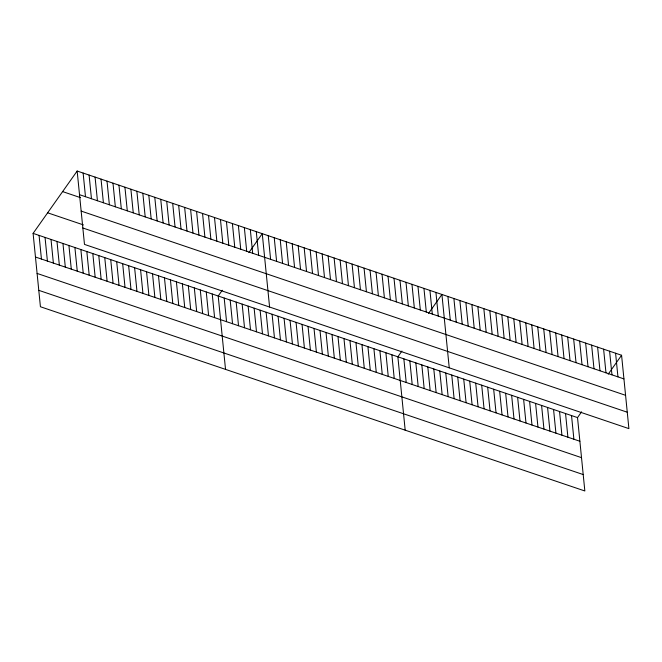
<?xml version="1.0" encoding="UTF-8"?>
<svg xmlns="http://www.w3.org/2000/svg" width="662" height="662" viewBox="0 0 662 662"><rect width="100%" height="100%" fill="white"/><g stroke="black" fill="none" stroke-linecap="round" stroke-linejoin="round"><path stroke-width="0.99" d="M581.592 411.838L577.521 417.598L584.844 490.972L40.423 306.746L33.1 233.372L77.156 171.028L621.577 355.254L628.9 428.628L84.479 244.402L77.156 171.028M222.275 290.246L218.203 296.013L225.527 369.379M248.887 252.594L262.26 233.661L269.583 307.036M401.933 351.042L397.862 356.801L405.185 430.176M428.546 313.391L441.918 294.458L449.241 367.832M608.204 374.179L621.577 355.254M79.514 194.678L623.935 378.896M62.617 191.599L80.532 197.665M81.153 211.087L625.573 395.305M47.639 212.8L83.462 224.923M82.841 227.993L627.262 412.219M33.1 233.372L577.521 417.598M35.458 257.022L579.879 441.248M37.097 273.431L581.517 457.657M38.785 290.337L583.205 474.563M615.586 353.227L617.944 376.877M609.603 351.199L611.961 374.849M603.612 349.172L605.97 372.822M597.62 347.145L599.979 370.794M591.629 345.117L593.996 368.767M585.647 343.098L588.005 366.74M579.655 341.071L582.014 364.712M573.664 339.043L576.031 362.685M567.682 337.016L570.04 360.658M571.529 415.57L573.888 439.22M561.69 334.989L564.049 358.638M565.547 413.543L567.905 437.193M555.699 332.961L558.058 356.611M559.556 411.516L561.914 435.166M549.717 330.934L552.075 354.584M553.564 409.488L555.923 433.138M543.725 328.906L546.084 352.556M547.573 407.469L549.94 431.111M537.734 326.879L540.093 350.529M541.59 405.442L543.949 429.084M531.743 324.86L534.11 348.502M535.599 403.415L537.958 427.056M525.76 322.833L528.119 346.474M529.608 401.387L531.975 425.029M519.769 320.805L522.128 344.447M523.625 399.36L525.984 423.01M513.778 318.778L516.145 342.42M517.634 397.332L519.993 420.982M507.795 316.75L510.154 340.4M511.643 395.305L514.002 418.955M501.804 314.723L504.163 338.373M505.66 393.278L508.019 416.928M495.813 312.696L498.172 336.346M499.669 391.25L502.028 414.9M489.83 310.668L492.189 334.318M493.678 389.231L496.037 412.873M483.839 308.641L486.198 332.291M487.687 387.204L490.054 410.845M477.848 306.622L480.207 330.264M481.704 385.176L484.063 408.818M471.857 304.594L474.224 328.236M475.713 383.149L478.072 406.791M465.874 302.567L468.233 326.209M469.722 381.122L472.089 404.772M459.883 300.54L462.242 324.181M463.739 379.094L466.098 402.744M453.892 298.512L456.259 322.162M457.748 377.067L460.107 400.717M447.909 296.485L450.268 320.135M451.757 375.04L454.115 398.69M445.774 373.012L448.133 396.662M435.927 292.43L438.285 316.08M439.783 370.993L442.142 394.635M429.944 290.403L432.303 314.053M433.792 368.966L436.15 392.607M423.953 288.384L426.311 312.025M427.801 366.938L430.168 390.58M417.962 286.356L420.32 309.998M421.818 364.911L424.177 388.553M411.971 284.329L414.338 307.971M415.827 362.884L418.185 386.534M405.988 282.302L408.346 305.943M409.836 360.856L412.203 384.506M399.997 280.274L402.355 303.916M403.853 358.829L406.211 382.479M394.006 278.247L396.373 301.897M388.023 276.22L390.381 299.869M391.871 354.774L394.229 378.424M382.032 274.192L384.39 297.842M385.888 352.755L388.246 376.397M376.041 272.165L378.399 295.815M379.897 350.728L382.255 374.369M370.058 270.146L372.416 293.787M373.906 348.7L376.264 372.342M364.067 268.118L366.425 291.76M367.915 346.673L370.281 370.315M358.076 266.091L360.434 289.733M361.932 344.645L364.29 368.295M352.085 264.064L354.451 287.705M355.941 342.618L358.299 366.268M346.102 262.036L348.46 285.678M349.95 340.591L352.316 364.241M340.111 260.009L342.469 283.659M343.967 338.563L346.325 362.213M334.12 257.981L336.486 281.631M337.976 336.536L340.334 360.186M328.137 255.954L330.495 279.604M331.985 334.517L334.343 358.159M322.146 253.927L324.504 277.577M326.002 332.49L328.36 356.131M316.155 251.908L318.513 275.549M320.011 330.462L322.369 354.104M310.172 249.88L312.53 273.522M314.02 328.435L316.378 352.076M304.181 247.853L306.539 271.494M308.029 326.407L310.395 350.057M298.19 245.825L300.548 269.467M302.046 324.38L304.404 348.03M292.199 243.798L294.565 267.44M296.055 322.353L298.413 346.003M286.216 241.771L288.574 265.421M290.064 320.325L292.43 343.975M280.225 239.743L282.583 263.393M284.081 318.298L286.439 341.948M274.233 237.716L276.6 261.366M278.09 316.279L280.448 339.92M268.251 235.689L270.609 259.339M272.099 314.251L274.457 337.893M266.116 312.224L268.474 335.866M256.285 231.642L258.652 255.292M260.125 310.197L262.483 333.838M250.319 229.623L252.677 253.273M254.134 308.169L256.492 331.811M244.344 227.604L246.703 251.254M248.142 306.142L250.509 329.792M238.378 225.585L240.736 249.226M242.16 304.115L244.518 327.764M232.403 223.566L234.762 247.207M236.168 302.087L238.527 325.737M226.437 221.538L228.795 245.188M230.177 300.06L232.544 323.71M220.463 219.519L222.821 243.169M224.195 298.041L226.553 321.682M214.488 217.5L216.855 241.15M208.522 215.481L210.88 239.123M212.229 293.986L214.596 317.636M202.547 213.462L204.906 237.104M206.263 291.967L208.621 315.617M196.581 211.443L198.939 235.084M200.288 289.948L202.646 313.598M190.606 209.415L192.965 233.065M194.322 287.929L196.68 311.57M184.632 207.396L186.998 231.046M188.347 285.91L190.706 309.551M178.666 205.377L181.024 229.027M182.373 283.89L184.739 307.532M172.691 203.358L175.058 227M176.406 281.863L178.765 305.513M166.725 201.339L169.083 224.981M170.432 279.844L172.799 303.494M160.75 199.32L163.109 222.962M164.466 277.825L166.824 301.475M154.784 197.293L157.142 220.942M158.491 275.806L160.849 299.447M148.809 195.273L151.168 218.923M152.525 273.787L154.883 297.428M142.835 193.254L145.201 216.904M146.55 271.768L148.909 295.409M136.869 191.235L139.227 214.877M140.576 269.74L142.942 293.39M130.894 189.216L133.252 212.858M134.609 267.721L136.968 291.371M124.928 187.197L127.286 210.839M128.635 265.702L130.993 289.352M118.953 185.17L121.311 208.82M122.669 263.683L125.027 287.325M112.987 183.151L115.345 206.801M116.694 261.664L119.052 285.305M107.012 181.131L109.371 204.781M110.728 259.645L113.086 283.286M101.038 179.112L103.404 202.754M104.753 257.617L107.112 281.267M95.071 177.093L97.43 200.735M98.779 255.598L101.145 279.248M89.097 175.074L91.455 198.716M92.812 253.579L95.171 277.229M83.131 173.047L85.489 196.697M86.838 251.56L89.196 275.202M80.872 249.541L83.23 273.183M74.897 247.522L77.255 271.163M68.922 245.494L71.289 269.144M62.956 243.475L65.315 267.125M56.982 241.456L59.348 265.106M51.015 239.437L53.374 263.079M45.041 237.418L47.399 261.06M39.075 235.391L41.433 259.041"/></g></svg>
